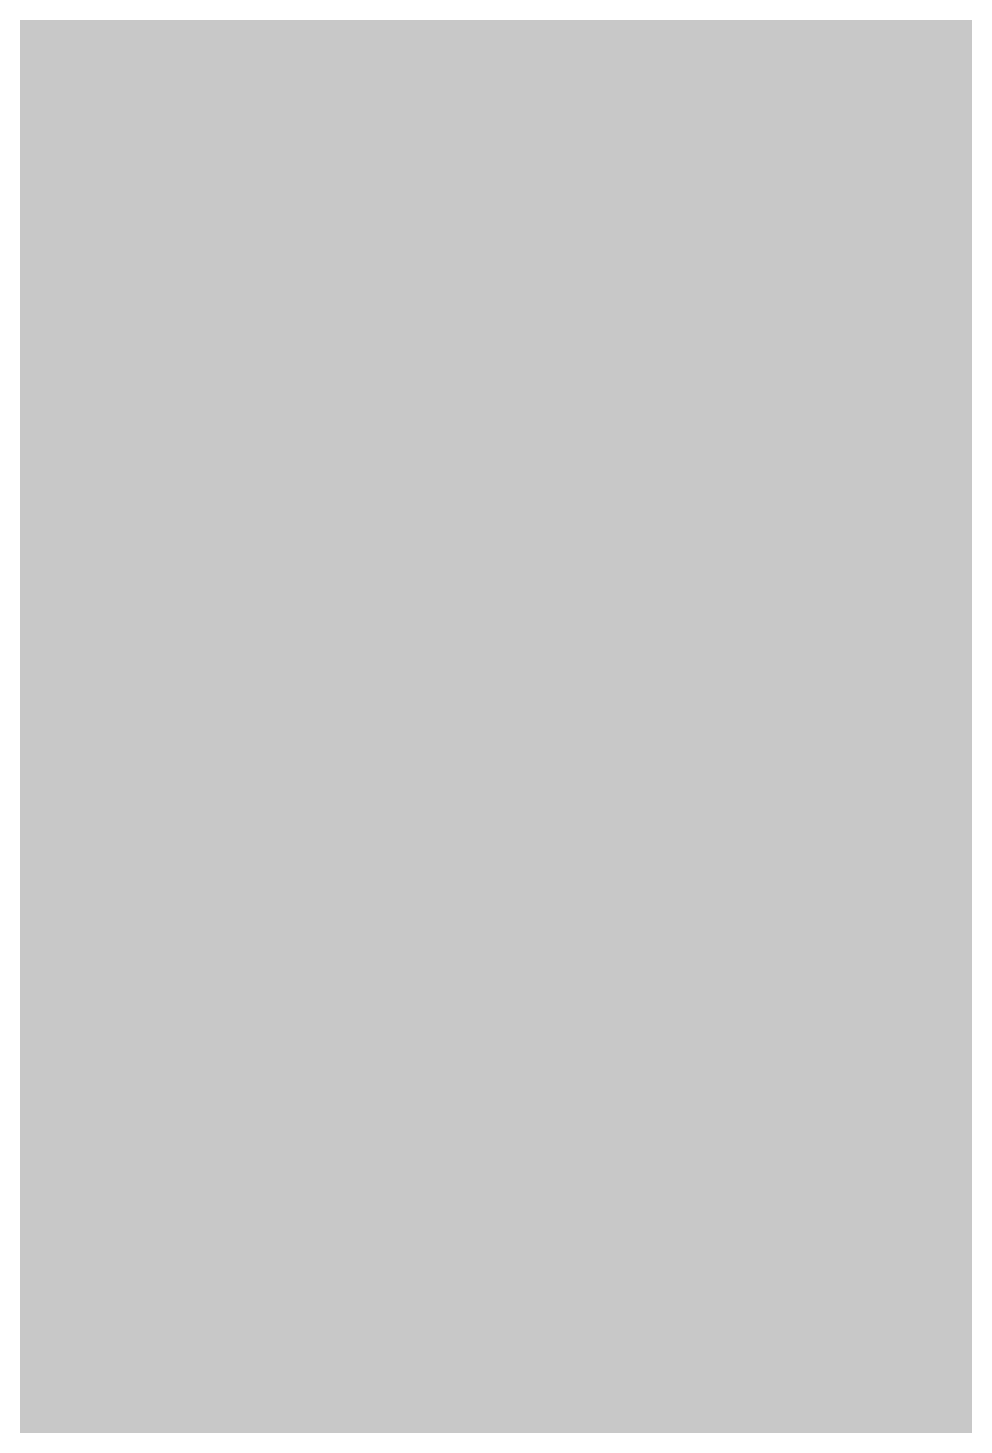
# Model space of a CAD drawing. Header units: inches. Extents: x 1.08 to 4.97, y 2.49 to 3.89.
# Drawn here: x 1.57127 to 1.58944, y 2.88451 to 2.91162 of the extents above; entities that cross this region are included whole.
import ezdxf

# ---------------------------------------------------------------- set-up
doc = ezdxf.new("R2010")
doc.units = ezdxf.units.IN
doc.header["$MEASUREMENT"] = 0
for name, color, linetype in [('Bottom', 5, 'Continuous'), ('Bottom Overlay', 54, 'Continuous'), ('Bottom Paste', 16, 'Continuous'), ('Bottom Solder', 6, 'Continuous'), ('Top', 1, 'Continuous'), ('Top Paste', 8, 'Continuous'), ('Top Solder', 216, 'Continuous')]:
    doc.layers.add(name, color=color, linetype=linetype)

# ---------------------------------------------------------------- blocks, each defined once
blk = doc.blocks.new('TP_B_155')
at = {"layer": 'Bottom'}
h = blk.add_hatch(color=5, dxfattribs=at)
edge = h.paths.add_edge_path()
edge.add_arc((0, 0), 0.019685, 0, 360)
at = {"layer": 'Bottom Paste'}
h = blk.add_hatch(color=16, dxfattribs=at)
edge = h.paths.add_edge_path()
edge.add_arc((0, 0), 0.001685, 0, 360)
at = {"layer": 'Bottom Solder'}
h = blk.add_hatch(color=6, dxfattribs=at)
edge = h.paths.add_edge_path()
edge.add_arc((0, 0), 0.021685, 0, 360)
at = {"layer": 'Bottom Overlay'}
blk.add_lwpolyline([(0.029, 0, 0.006, 0.006, 1), (-0.029, 0, 0.006, 0.006, 1)], format="xyseb", close=True, dxfattribs=at)
blk = doc.blocks.new('C0805_183')
at = {"layer": 'Top'}
blk.add_hatch(color=1, dxfattribs=at).paths.add_polyline_path([(0.029528, -0.017717), (0.029528, -0.051181), (-0.029528, -0.051181), (-0.029528, -0.017717)])
at = {"layer": 'Top Paste'}
blk.add_hatch(color=8, dxfattribs=at).paths.add_polyline_path([(0.029528, -0.017717), (0.029528, -0.051181), (-0.029528, -0.051181), (-0.029528, -0.017717)])
at = {"layer": 'Top Solder'}
blk.add_hatch(color=216, dxfattribs=at).paths.add_polyline_path([(0.031496, -0.015748), (0.031496, -0.05315), (-0.031496, -0.05315), (-0.031496, -0.015748)])

msp = doc.modelspace()

# ---------------------------------------------------------------- linework, layer by layer
at = {"layer": 'Bottom'}
for points in [[(1.578, 2.897, 0.01, 0.01, 0), (1.580437, 2.894563, 0.01, 0.01, 0)], [(1.580437, 2.894563, 0.01, 0.01, 0), (1.612685, 2.894563, 0.01, 0.01, 0)]]:
    msp.add_lwpolyline(points, format="xyseb", dxfattribs=at)
for points in [[(1.5755, 2.897, 0.005, 0.005, 1), (1.5805, 2.897, 0.005, 0.005, 1)], [(1.577937, 2.894563, 0.005, 0.005, 1), (1.582937, 2.894563, 0.005, 0.005, 1)], [(1.577937, 2.894563, 0.005, 0.005, 1), (1.582937, 2.894563, 0.005, 0.005, 1)]]:
    msp.add_lwpolyline(points, format="xyseb", close=True, dxfattribs=at)

# ---------------------------------------------------------------- block references
msp.add_blockref('C0805_183', (1.557, 2.927))
at = {"rotation": 180}
msp.add_blockref('TP_B_155', (1.578, 2.897), dxfattribs=at)

doc.saveas('drawing.dxf')
